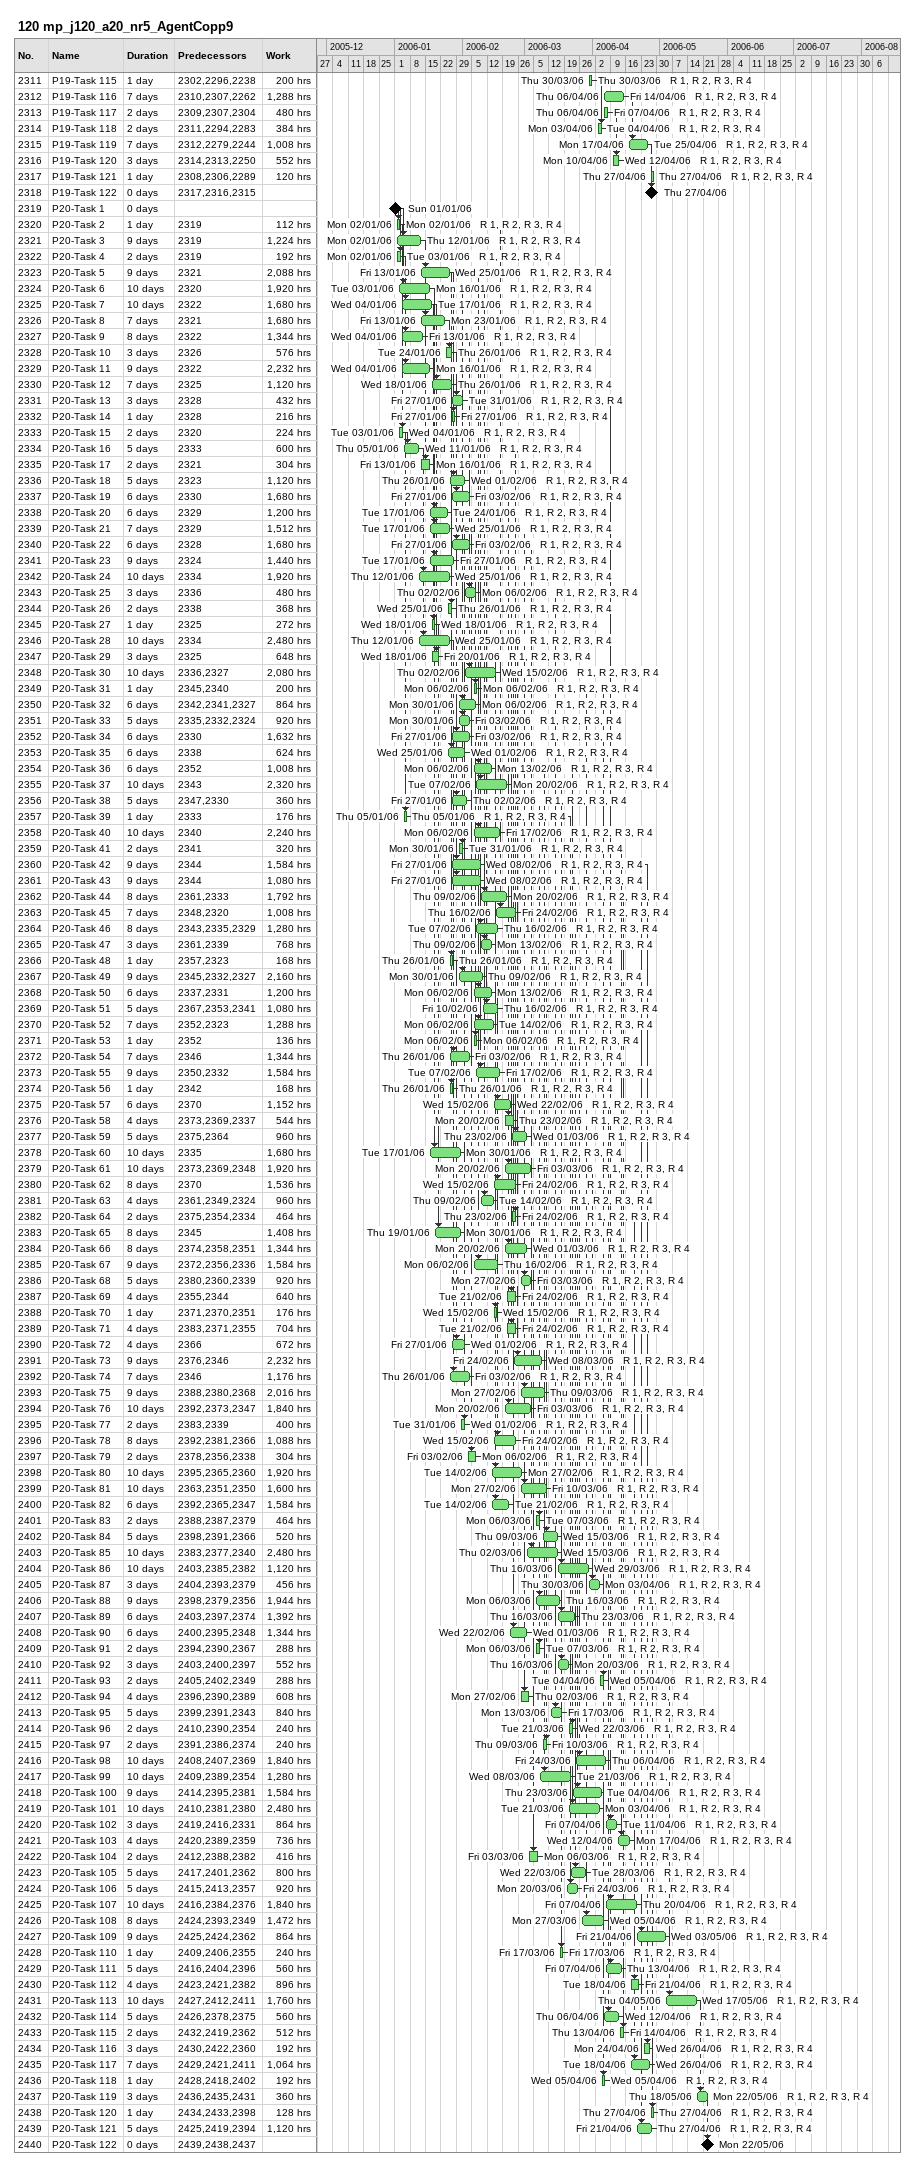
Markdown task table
120 mp_j120_a20_nr5_AgentCopp9

| ID | Task | Duration | Start | Finish | Predecessors | Resources | Work (h) |
|---|---|---|---|---|---|---|---|
| 2311 | P19-Task 115 | 1d | 2006-03-30 | 2006-03-30 | 2302, 2296, 2238 | R 1, R 2, R 3, R 4 | 200 |
| 2312 | P19-Task 116 | 7d | 2006-04-06 | 2006-04-14 | 2310, 2307, 2262 | R 1, R 2, R 3, R 4 | 1288 |
| 2313 | P19-Task 117 | 2d | 2006-04-06 | 2006-04-07 | 2309, 2307, 2304 | R 1, R 2, R 3, R 4 | 480 |
| 2314 | P19-Task 118 | 2d | 2006-04-03 | 2006-04-04 | 2311, 2294, 2283 | R 1, R 2, R 3, R 4 | 384 |
| 2315 | P19-Task 119 | 7d | 2006-04-17 | 2006-04-25 | 2312, 2279, 2244 | R 1, R 2, R 3, R 4 | 1008 |
| 2316 | P19-Task 120 | 3d | 2006-04-10 | 2006-04-12 | 2314, 2313, 2250 | R 1, R 2, R 3, R 4 | 552 |
| 2317 | P19-Task 121 | 1d | 2006-04-27 | 2006-04-27 | 2308, 2306, 2289 | R 1, R 2, R 3, R 4 | 120 |
| 2318 | P19-Task 122 | 0d | 2006-04-27 | 2006-04-27 | 2317, 2316, 2315 |  |  |
| 2319 | P20-Task 1 | 0d | 2006-01-01 | 2006-01-01 |  |  |  |
| 2320 | P20-Task 2 | 1d | 2006-01-02 | 2006-01-02 | 2319 | R 1, R 2, R 3, R 4 | 112 |
| 2321 | P20-Task 3 | 9d | 2006-01-02 | 2006-01-12 | 2319 | R 1, R 2, R 3, R 4 | 1224 |
| 2322 | P20-Task 4 | 2d | 2006-01-02 | 2006-01-03 | 2319 | R 1, R 2, R 3, R 4 | 192 |
| 2323 | P20-Task 5 | 9d | 2006-01-13 | 2006-01-25 | 2321 | R 1, R 2, R 3, R 4 | 2088 |
| 2324 | P20-Task 6 | 10d | 2006-01-03 | 2006-01-16 | 2320 | R 1, R 2, R 3, R 4 | 1920 |
| 2325 | P20-Task 7 | 10d | 2006-01-04 | 2006-01-17 | 2322 | R 1, R 2, R 3, R 4 | 1680 |
| 2326 | P20-Task 8 | 7d | 2006-01-13 | 2006-01-23 | 2321 | R 1, R 2, R 3, R 4 | 1680 |
| 2327 | P20-Task 9 | 8d | 2006-01-04 | 2006-01-13 | 2322 | R 1, R 2, R 3, R 4 | 1344 |
| 2328 | P20-Task 10 | 3d | 2006-01-24 | 2006-01-26 | 2326 | R 1, R 2, R 3, R 4 | 576 |
| 2329 | P20-Task 11 | 9d | 2006-01-04 | 2006-01-16 | 2322 | R 1, R 2, R 3, R 4 | 2232 |
| 2330 | P20-Task 12 | 7d | 2006-01-18 | 2006-01-26 | 2325 | R 1, R 2, R 3, R 4 | 1120 |
| 2331 | P20-Task 13 | 3d | 2006-01-27 | 2006-01-31 | 2328 | R 1, R 2, R 3, R 4 | 432 |
| 2332 | P20-Task 14 | 1d | 2006-01-27 | 2006-01-27 | 2328 | R 1, R 2, R 3, R 4 | 216 |
| 2333 | P20-Task 15 | 2d | 2006-01-03 | 2006-01-04 | 2320 | R 1, R 2, R 3, R 4 | 224 |
| 2334 | P20-Task 16 | 5d | 2006-01-05 | 2006-01-11 | 2333 | R 1, R 2, R 3, R 4 | 600 |
| 2335 | P20-Task 17 | 2d | 2006-01-13 | 2006-01-16 | 2321 | R 1, R 2, R 3, R 4 | 304 |
| 2336 | P20-Task 18 | 5d | 2006-01-26 | 2006-02-01 | 2323 | R 1, R 2, R 3, R 4 | 1120 |
| 2337 | P20-Task 19 | 6d | 2006-01-27 | 2006-02-03 | 2330 | R 1, R 2, R 3, R 4 | 1680 |
| 2338 | P20-Task 20 | 6d | 2006-01-17 | 2006-01-24 | 2329 | R 1, R 2, R 3, R 4 | 1200 |
| 2339 | P20-Task 21 | 7d | 2006-01-17 | 2006-01-25 | 2329 | R 1, R 2, R 3, R 4 | 1512 |
| 2340 | P20-Task 22 | 6d | 2006-01-27 | 2006-02-03 | 2328 | R 1, R 2, R 3, R 4 | 1680 |
| 2341 | P20-Task 23 | 9d | 2006-01-17 | 2006-01-27 | 2324 | R 1, R 2, R 3, R 4 | 1440 |
| 2342 | P20-Task 24 | 10d | 2006-01-12 | 2006-01-25 | 2334 | R 1, R 2, R 3, R 4 | 1920 |
| 2343 | P20-Task 25 | 3d | 2006-02-02 | 2006-02-06 | 2336 | R 1, R 2, R 3, R 4 | 480 |
| 2344 | P20-Task 26 | 2d | 2006-01-25 | 2006-01-26 | 2338 | R 1, R 2, R 3, R 4 | 368 |
| 2345 | P20-Task 27 | 1d | 2006-01-18 | 2006-01-18 | 2325 | R 1, R 2, R 3, R 4 | 272 |
| 2346 | P20-Task 28 | 10d | 2006-01-12 | 2006-01-25 | 2334 | R 1, R 2, R 3, R 4 | 2480 |
| 2347 | P20-Task 29 | 3d | 2006-01-18 | 2006-01-20 | 2325 | R 1, R 2, R 3, R 4 | 648 |
| 2348 | P20-Task 30 | 10d | 2006-02-02 | 2006-02-15 | 2336, 2327 | R 1, R 2, R 3, R 4 | 2080 |
| 2349 | P20-Task 31 | 1d | 2006-02-06 | 2006-02-06 | 2345, 2340 | R 1, R 2, R 3, R 4 | 200 |
| 2350 | P20-Task 32 | 6d | 2006-01-30 | 2006-02-06 | 2342, 2341, 2327 | R 1, R 2, R 3, R 4 | 864 |
| 2351 | P20-Task 33 | 5d | 2006-01-30 | 2006-02-03 | 2335, 2332, 2324 | R 1, R 2, R 3, R 4 | 920 |
| 2352 | P20-Task 34 | 6d | 2006-01-27 | 2006-02-03 | 2330 | R 1, R 2, R 3, R 4 | 1632 |
| 2353 | P20-Task 35 | 6d | 2006-01-25 | 2006-02-01 | 2338 | R 1, R 2, R 3, R 4 | 624 |
| 2354 | P20-Task 36 | 6d | 2006-02-06 | 2006-02-13 | 2352 | R 1, R 2, R 3, R 4 | 1008 |
| 2355 | P20-Task 37 | 10d | 2006-02-07 | 2006-02-20 | 2343 | R 1, R 2, R 3, R 4 | 2320 |
| 2356 | P20-Task 38 | 5d | 2006-01-27 | 2006-02-02 | 2347, 2330 | R 1, R 2, R 3, R 4 | 360 |
| 2357 | P20-Task 39 | 1d | 2006-01-05 | 2006-01-05 | 2333 | R 1, R 2, R 3, R 4 | 176 |
| 2358 | P20-Task 40 | 10d | 2006-02-06 | 2006-02-17 | 2340 | R 1, R 2, R 3, R 4 | 2240 |
| 2359 | P20-Task 41 | 2d | 2006-01-30 | 2006-01-31 | 2341 | R 1, R 2, R 3, R 4 | 320 |
| 2360 | P20-Task 42 | 9d | 2006-01-27 | 2006-02-08 | 2344 | R 1, R 2, R 3, R 4 | 1584 |
| 2361 | P20-Task 43 | 9d | 2006-01-27 | 2006-02-08 | 2344 | R 1, R 2, R 3, R 4 | 1080 |
| 2362 | P20-Task 44 | 8d | 2006-02-09 | 2006-02-20 | 2361, 2333 | R 1, R 2, R 3, R 4 | 1792 |
| 2363 | P20-Task 45 | 7d | 2006-02-16 | 2006-02-24 | 2348, 2320 | R 1, R 2, R 3, R 4 | 1008 |
| 2364 | P20-Task 46 | 8d | 2006-02-07 | 2006-02-16 | 2343, 2335, 2329 | R 1, R 2, R 3, R 4 | 1280 |
| 2365 | P20-Task 47 | 3d | 2006-02-09 | 2006-02-13 | 2361, 2339 | R 1, R 2, R 3, R 4 | 768 |
| 2366 | P20-Task 48 | 1d | 2006-01-26 | 2006-01-26 | 2357, 2323 | R 1, R 2, R 3, R 4 | 168 |
| 2367 | P20-Task 49 | 9d | 2006-01-30 | 2006-02-09 | 2345, 2332, 2327 | R 1, R 2, R 3, R 4 | 2160 |
| 2368 | P20-Task 50 | 6d | 2006-02-06 | 2006-02-13 | 2337, 2331 | R 1, R 2, R 3, R 4 | 1200 |
| 2369 | P20-Task 51 | 5d | 2006-02-10 | 2006-02-16 | 2367, 2353, 2341 | R 1, R 2, R 3, R 4 | 1080 |
| 2370 | P20-Task 52 | 7d | 2006-02-06 | 2006-02-14 | 2352, 2323 | R 1, R 2, R 3, R 4 | 1288 |
| 2371 | P20-Task 53 | 1d | 2006-02-06 | 2006-02-06 | 2352 | R 1, R 2, R 3, R 4 | 136 |
| 2372 | P20-Task 54 | 7d | 2006-01-26 | 2006-02-03 | 2346 | R 1, R 2, R 3, R 4 | 1344 |
| 2373 | P20-Task 55 | 9d | 2006-02-07 | 2006-02-17 | 2350, 2332 | R 1, R 2, R 3, R 4 | 1584 |
| 2374 | P20-Task 56 | 1d | 2006-01-26 | 2006-01-26 | 2342 | R 1, R 2, R 3, R 4 | 168 |
| 2375 | P20-Task 57 | 6d | 2006-02-15 | 2006-02-22 | 2370 | R 1, R 2, R 3, R 4 | 1152 |
| 2376 | P20-Task 58 | 4d | 2006-02-20 | 2006-02-23 | 2373, 2369, 2337 | R 1, R 2, R 3, R 4 | 544 |
| 2377 | P20-Task 59 | 5d | 2006-02-23 | 2006-03-01 | 2375, 2364 | R 1, R 2, R 3, R 4 | 960 |
| 2378 | P20-Task 60 | 10d | 2006-01-17 | 2006-01-30 | 2335 | R 1, R 2, R 3, R 4 | 1680 |
| 2379 | P20-Task 61 | 10d | 2006-02-20 | 2006-03-03 | 2373, 2369, 2348 | R 1, R 2, R 3, R 4 | 1920 |
| 2380 | P20-Task 62 | 8d | 2006-02-15 | 2006-02-24 | 2370 | R 1, R 2, R 3, R 4 | 1536 |
| 2381 | P20-Task 63 | 4d | 2006-02-09 | 2006-02-14 | 2361, 2349, 2324 | R 1, R 2, R 3, R 4 | 960 |
| 2382 | P20-Task 64 | 2d | 2006-02-23 | 2006-02-24 | 2375, 2354, 2334 | R 1, R 2, R 3, R 4 | 464 |
| 2383 | P20-Task 65 | 8d | 2006-01-19 | 2006-01-30 | 2345 | R 1, R 2, R 3, R 4 | 1408 |
| 2384 | P20-Task 66 | 8d | 2006-02-20 | 2006-03-01 | 2374, 2358, 2351 | R 1, R 2, R 3, R 4 | 1344 |
| 2385 | P20-Task 67 | 9d | 2006-02-06 | 2006-02-16 | 2372, 2356, 2336 | R 1, R 2, R 3, R 4 | 1584 |
| 2386 | P20-Task 68 | 5d | 2006-02-27 | 2006-03-03 | 2380, 2360, 2339 | R 1, R 2, R 3, R 4 | 920 |
| 2387 | P20-Task 69 | 4d | 2006-02-21 | 2006-02-24 | 2355, 2344 | R 1, R 2, R 3, R 4 | 640 |
| 2388 | P20-Task 70 | 1d | 2006-02-15 | 2006-02-15 | 2371, 2370, 2351 | R 1, R 2, R 3, R 4 | 176 |
| 2389 | P20-Task 71 | 4d | 2006-02-21 | 2006-02-24 | 2383, 2371, 2355 | R 1, R 2, R 3, R 4 | 704 |
| 2390 | P20-Task 72 | 4d | 2006-01-27 | 2006-02-01 | 2366 | R 1, R 2, R 3, R 4 | 672 |
| 2391 | P20-Task 73 | 9d | 2006-02-24 | 2006-03-08 | 2376, 2346 | R 1, R 2, R 3, R 4 | 2232 |
| 2392 | P20-Task 74 | 7d | 2006-01-26 | 2006-02-03 | 2346 | R 1, R 2, R 3, R 4 | 1176 |
| 2393 | P20-Task 75 | 9d | 2006-02-27 | 2006-03-09 | 2388, 2380, 2368 | R 1, R 2, R 3, R 4 | 2016 |
| 2394 | P20-Task 76 | 10d | 2006-02-20 | 2006-03-03 | 2392, 2373, 2347 | R 1, R 2, R 3, R 4 | 1840 |
| 2395 | P20-Task 77 | 2d | 2006-01-31 | 2006-02-01 | 2383, 2339 | R 1, R 2, R 3, R 4 | 400 |
| 2396 | P20-Task 78 | 8d | 2006-02-15 | 2006-02-24 | 2392, 2381, 2366 | R 1, R 2, R 3, R 4 | 1088 |
| 2397 | P20-Task 79 | 2d | 2006-02-03 | 2006-02-06 | 2378, 2356, 2338 | R 1, R 2, R 3, R 4 | 304 |
| 2398 | P20-Task 80 | 10d | 2006-02-14 | 2006-02-27 | 2395, 2365, 2360 | R 1, R 2, R 3, R 4 | 1920 |
| 2399 | P20-Task 81 | 10d | 2006-02-27 | 2006-03-10 | 2363, 2351, 2350 | R 1, R 2, R 3, R 4 | 1600 |
| 2400 | P20-Task 82 | 6d | 2006-02-14 | 2006-02-21 | 2392, 2365, 2347 | R 1, R 2, R 3, R 4 | 1584 |
| 2401 | P20-Task 83 | 2d | 2006-03-06 | 2006-03-07 | 2388, 2387, 2379 | R 1, R 2, R 3, R 4 | 464 |
| 2402 | P20-Task 84 | 5d | 2006-03-09 | 2006-03-15 | 2398, 2391, 2366 | R 1, R 2, R 3, R 4 | 520 |
| 2403 | P20-Task 85 | 10d | 2006-03-02 | 2006-03-15 | 2383, 2377, 2340 | R 1, R 2, R 3, R 4 | 2480 |
| 2404 | P20-Task 86 | 10d | 2006-03-16 | 2006-03-29 | 2403, 2385, 2382 | R 1, R 2, R 3, R 4 | 1120 |
| 2405 | P20-Task 87 | 3d | 2006-03-30 | 2006-04-03 | 2404, 2393, 2379 | R 1, R 2, R 3, R 4 | 456 |
| 2406 | P20-Task 88 | 9d | 2006-03-06 | 2006-03-16 | 2398, 2379, 2356 | R 1, R 2, R 3, R 4 | 1944 |
| 2407 | P20-Task 89 | 6d | 2006-03-16 | 2006-03-23 | 2403, 2397, 2374 | R 1, R 2, R 3, R 4 | 1392 |
| 2408 | P20-Task 90 | 6d | 2006-02-22 | 2006-03-01 | 2400, 2395, 2348 | R 1, R 2, R 3, R 4 | 1344 |
| 2409 | P20-Task 91 | 2d | 2006-03-06 | 2006-03-07 | 2394, 2390, 2367 | R 1, R 2, R 3, R 4 | 288 |
| 2410 | P20-Task 92 | 3d | 2006-03-16 | 2006-03-20 | 2403, 2400, 2397 | R 1, R 2, R 3, R 4 | 552 |
| 2411 | P20-Task 93 | 2d | 2006-04-04 | 2006-04-05 | 2405, 2402, 2349 | R 1, R 2, R 3, R 4 | 288 |
| 2412 | P20-Task 94 | 4d | 2006-02-27 | 2006-03-02 | 2396, 2390, 2389 | R 1, R 2, R 3, R 4 | 608 |
| 2413 | P20-Task 95 | 5d | 2006-03-13 | 2006-03-17 | 2399, 2391, 2343 | R 1, R 2, R 3, R 4 | 840 |
| 2414 | P20-Task 96 | 2d | 2006-03-21 | 2006-03-22 | 2410, 2390, 2354 | R 1, R 2, R 3, R 4 | 240 |
| 2415 | P20-Task 97 | 2d | 2006-03-09 | 2006-03-10 | 2391, 2386, 2374 | R 1, R 2, R 3, R 4 | 240 |
| 2416 | P20-Task 98 | 10d | 2006-03-24 | 2006-04-06 | 2408, 2407, 2369 | R 1, R 2, R 3, R 4 | 1840 |
| 2417 | P20-Task 99 | 10d | 2006-03-08 | 2006-03-21 | 2409, 2389, 2354 | R 1, R 2, R 3, R 4 | 1280 |
| 2418 | P20-Task 100 | 9d | 2006-03-23 | 2006-04-04 | 2414, 2395, 2381 | R 1, R 2, R 3, R 4 | 1584 |
| 2419 | P20-Task 101 | 10d | 2006-03-21 | 2006-04-03 | 2410, 2381, 2380 | R 1, R 2, R 3, R 4 | 2480 |
| 2420 | P20-Task 102 | 3d | 2006-04-07 | 2006-04-11 | 2419, 2416, 2331 | R 1, R 2, R 3, R 4 | 864 |
| 2421 | P20-Task 103 | 4d | 2006-04-12 | 2006-04-17 | 2420, 2389, 2359 | R 1, R 2, R 3, R 4 | 736 |
| 2422 | P20-Task 104 | 2d | 2006-03-03 | 2006-03-06 | 2412, 2388, 2382 | R 1, R 2, R 3, R 4 | 416 |
| 2423 | P20-Task 105 | 5d | 2006-03-22 | 2006-03-28 | 2417, 2401, 2362 | R 1, R 2, R 3, R 4 | 800 |
| 2424 | P20-Task 106 | 5d | 2006-03-20 | 2006-03-24 | 2415, 2413, 2357 | R 1, R 2, R 3, R 4 | 920 |
| 2425 | P20-Task 107 | 10d | 2006-04-07 | 2006-04-20 | 2416, 2384, 2376 | R 1, R 2, R 3, R 4 | 1840 |
| 2426 | P20-Task 108 | 8d | 2006-03-27 | 2006-04-05 | 2424, 2393, 2349 | R 1, R 2, R 3, R 4 | 1472 |
| 2427 | P20-Task 109 | 9d | 2006-04-21 | 2006-05-03 | 2425, 2424, 2362 | R 1, R 2, R 3, R 4 | 864 |
| 2428 | P20-Task 110 | 1d | 2006-03-17 | 2006-03-17 | 2409, 2406, 2355 | R 1, R 2, R 3, R 4 | 240 |
| 2429 | P20-Task 111 | 5d | 2006-04-07 | 2006-04-13 | 2416, 2404, 2396 | R 1, R 2, R 3, R 4 | 560 |
| 2430 | P20-Task 112 | 4d | 2006-04-18 | 2006-04-21 | 2423, 2421, 2382 | R 1, R 2, R 3, R 4 | 896 |
| 2431 | P20-Task 113 | 10d | 2006-05-04 | 2006-05-17 | 2427, 2412, 2411 | R 1, R 2, R 3, R 4 | 1760 |
| 2432 | P20-Task 114 | 5d | 2006-04-06 | 2006-04-12 | 2426, 2378, 2375 | R 1, R 2, R 3, R 4 | 560 |
| 2433 | P20-Task 115 | 2d | 2006-04-13 | 2006-04-14 | 2432, 2419, 2362 | R 1, R 2, R 3, R 4 | 512 |
| 2434 | P20-Task 116 | 3d | 2006-04-24 | 2006-04-26 | 2430, 2422, 2360 | R 1, R 2, R 3, R 4 | 192 |
| 2435 | P20-Task 117 | 7d | 2006-04-18 | 2006-04-26 | 2429, 2421, 2411 | R 1, R 2, R 3, R 4 | 1064 |
| 2436 | P20-Task 118 | 1d | 2006-04-05 | 2006-04-05 | 2428, 2418, 2402 | R 1, R 2, R 3, R 4 | 192 |
| 2437 | P20-Task 119 | 3d | 2006-05-18 | 2006-05-22 | 2436, 2435, 2431 | R 1, R 2, R 3, R 4 | 360 |
| 2438 | P20-Task 120 | 1d | 2006-04-27 | 2006-04-27 | 2434, 2433, 2398 | R 1, R 2, R 3, R 4 | 128 |
| 2439 | P20-Task 121 | 5d | 2006-04-21 | 2006-04-27 | 2425, 2419, 2394 | R 1, R 2, R 3, R 4 | 1120 |
| 2440 | P20-Task 122 | 0d | 2006-05-22 | 2006-05-22 | 2439, 2438, 2437 |  |  |
